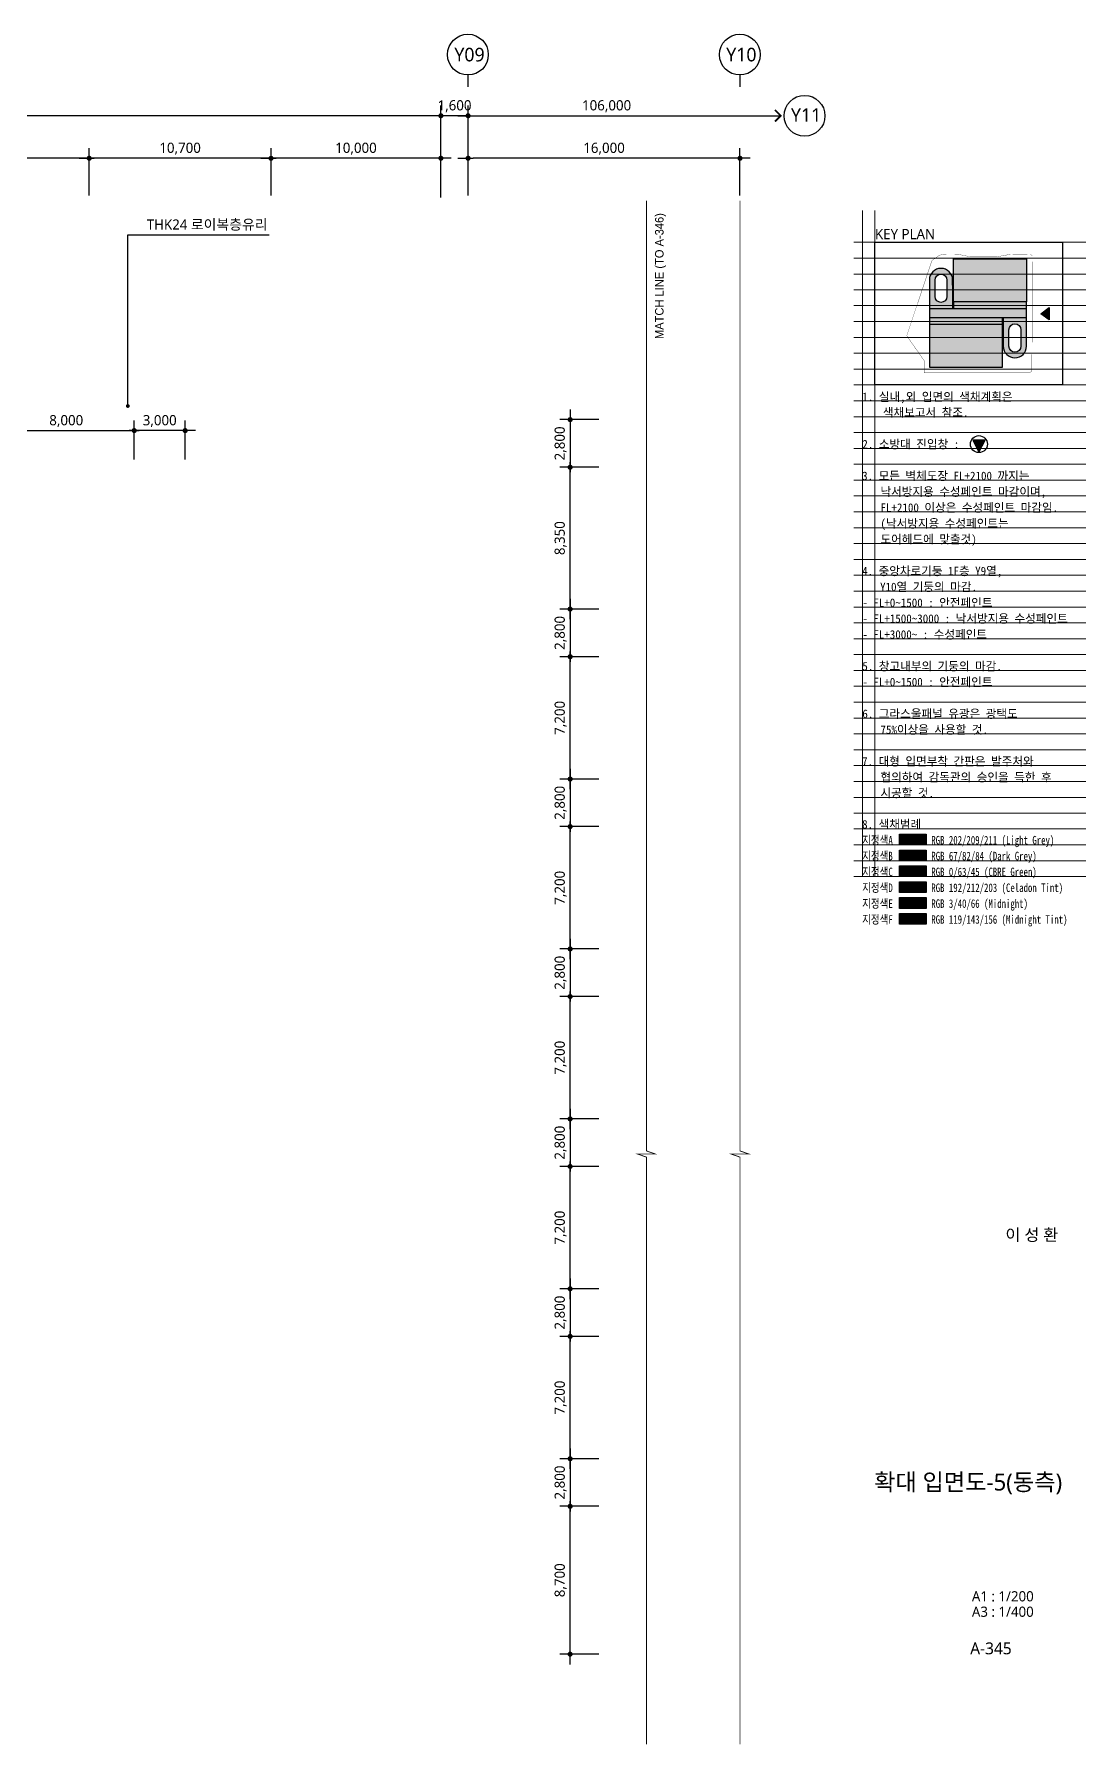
# Model space of a CAD drawing. Header units: millimetres. Extents: x 4937160 to 6265723, y 243853 to 348825.
# Drawn here: x 5699837 to 5761723, y 248160 to 348825 of the extents above; entities that cross this region are included whole.
import ezdxf
from ezdxf.enums import TextEntityAlignment as Align

# ---------------------------------------------------------------- set-up
doc = ezdxf.new("R2010")
doc.units = ezdxf.units.MM
doc.linetypes.add('DASHDOTX2', pattern=[2, 1, -0.5, 0, -0.5])
doc.linetypes.add('PHANTOM', pattern=[63.5, 31.75, -6.35, 6.35, -6.35, 6.35, -6.35])
doc.layers.get('0').update_dxf_attribs({"linetype": 'CONTINUOUS'})
for name, color, linetype in [('8', 8, 'CONTINUOUS'), ('AA-MARK', 1, 'CONTINUOUS'), ('AA-TEX-3', 3, 'CONTINUOUS'), ('DIM', 7, 'CONTINUOUS'), ('색상', 7, 'CONTINUOUS'), ('입면색상', 7, 'CONTINUOUS')]:
    doc.layers.add(name, color=color, linetype=linetype)
for name, color, linetype, lineweight in [('A-AXIS-BUBL', 7, 'CONTINUOUS', 25), ('A-BOND-LIN1', 4, 'DASHDOTX2', 25), ('A-BORD-TEXT', 3, 'CONTINUOUS', 25), ('A-MKXS-TEXT2', 7, 'CONTINUOUS', 25), ('A-XXXX-SYMB', 7, 'CONTINUOUS', 25), ('A-XXXX-TXT1', 3, 'CONTINUOUS', 25), ('A-XXXX-TXT2', 3, 'CONTINUOUS', 25)]:
    doc.layers.add(name, color=color, linetype=linetype, lineweight=lineweight)
doc.layers.add('A-XXXX-NPLT', color=144, linetype='CONTINUOUS', lineweight=15, plot=False)
doc.styles.add('HY울릉도L', font='')
doc.styles.add('돋움', font='')
doc.styles.add('돋움체', font='')
doc.styles.add('맑은고딕', font='malgun.ttf')
doc.styles.get('HY울릉도L').set_extended_font_data('HYwulM')
doc.styles.get('돋움').set_extended_font_data('Dotum')
doc.styles.get('돋움체').set_extended_font_data('DotumChe')
doc.dimstyles.new('CDIM', dxfattribs={"dimtxt": 3, "dimasz": 1.5, "dimexe": 2, "dimexo": 1, "dimgap": 1, "dimtad": 1, "dimdec": 0, "dimrnd": 0.5, "dimzin": 0, "dimdsep": 32, "dimlunit": 6, "dimtxsty": 'HY울릉도L', "dimblk1": '_CIDOT', "dimblk2": '_CIDOT', "dimsah": 1, "dimcen": 5.5, "dimclrd": 2, "dimclre": 2, "dimclrt": 7, "dimadec": 0, "dimazin": 0, "dimtfac": 1, "dimtdec": 0, "dimtix": 1, "dimtmove": 2, "dimatfit": 1, "dimldrblk": '_CIDOT', "dimfxl": 1, "dimtolj": 1, "dimtzin": 0, "dimlwd": -1, "dimarcsym": 0})

# ---------------------------------------------------------------- blocks, each defined once
blk = doc.blocks.new('_CIDOT')
at = {"color": 0, "linetype": 'ByBlock'}
blk.add_line((2, 0), (-1, 0), dxfattribs=at)
at = {"color": 0, "linetype": 'ByBlock', "const_width": 0.5}
blk.add_lwpolyline([(-0.25, 0, 1), (0.25, 0, 1)], format="xyb", close=True, dxfattribs=at)
blk = doc.blocks.new('*D1027')
at = {"layer": 'DIM', "lineweight": -2, "transparency": 16777216}
for p, q in [((5725373, 339325), (5725373, 342125)), ((5741373, 339325), (5741373, 342125))]:
    blk.add_line(p, q, dxfattribs=at)
at = {"layer": 'DIM', "transparency": 16777216}
blk.add_line((5741073, 341525), (5725673, 341525), dxfattribs=at)
at = {"layer": 'DIM', "transparency": 16777216, "xscale": 300, "yscale": 300, "zscale": 300, "rotation": 180}
blk.add_blockref('_CIDOT', (5725373, 341525), dxfattribs=at)
at = {"layer": 'DIM', "transparency": 16777216, "xscale": 300, "yscale": 300, "zscale": 300}
blk.add_blockref('_CIDOT', (5741373, 341525), dxfattribs=at)
at = {"layer": 'DIM', "color": 3, "transparency": 16777216, "insert": (5733373, 342087), "char_height": 600, "attachment_point": 5, "style": '맑은고딕'}
blk.add_mtext('\\A1;16,000', dxfattribs=at)
blk = doc.blocks.new('*D1028')
at = {"layer": 'DIM', "lineweight": -2, "transparency": 16777216}
for p, q in [((5723773, 339325), (5723773, 344625)), ((5725373, 339325), (5725373, 344625))]:
    blk.add_line(p, q, dxfattribs=at)
at = {"layer": 'DIM', "transparency": 16777216}
for p, q in [((5723473, 344025), (5723173, 344025)), ((5725373, 344025), (5723773, 344025)), ((5725673, 344025), (5725973, 344025))]:
    blk.add_line(p, q, dxfattribs=at)
at = {"layer": 'DIM', "transparency": 16777216, "xscale": 300, "yscale": 300, "zscale": 300}
for p, rotation in [((5723773, 344025), 359.9999999991329), ((5725373, 344025), 179.9999999991329)]:
    blk.add_blockref('_CIDOT', p, dxfattribs=dict(at, rotation=rotation))
at = {"layer": 'DIM', "color": 3, "transparency": 16777216, "insert": (5724573, 344587), "char_height": 600, "attachment_point": 5, "style": '맑은고딕'}
blk.add_mtext('\\A1;1,600', dxfattribs=at)
blk = doc.blocks.new('*D1029')
at = {"layer": 'DIM', "lineweight": -2, "transparency": 16777216}
for p, q in [((5713773, 339325), (5713773, 342125)), ((5723773, 339325), (5723773, 342125))]:
    blk.add_line(p, q, dxfattribs=at)
at = {"layer": 'DIM', "transparency": 16777216}
blk.add_line((5723473, 341525), (5714073, 341525), dxfattribs=at)
at = {"layer": 'DIM', "transparency": 16777216, "xscale": 300, "yscale": 300, "zscale": 300}
for p, rotation in [((5713773, 341525), 179.9999999998559), ((5723773, 341525), 359.9999999998559)]:
    blk.add_blockref('_CIDOT', p, dxfattribs=dict(at, rotation=rotation))
at = {"layer": 'DIM', "color": 3, "transparency": 16777216, "insert": (5718773, 342087), "char_height": 600, "attachment_point": 5, "style": '맑은고딕'}
blk.add_mtext('\\A1;10,000', dxfattribs=at)
blk = doc.blocks.new('*D1030')
at = {"layer": 'DIM', "lineweight": -2, "transparency": 16777216}
for p, q in [((5703073, 339325), (5703073, 342125)), ((5713773, 339325), (5713773, 342125))]:
    blk.add_line(p, q, dxfattribs=at)
at = {"layer": 'DIM', "transparency": 16777216}
blk.add_line((5713473, 341525), (5703373, 341525), dxfattribs=at)
at = {"layer": 'DIM', "transparency": 16777216, "xscale": 300, "yscale": 300, "zscale": 300}
for p, rotation in [((5703073, 341525), 179.9999999998703), ((5713773, 341525), 359.9999999998703)]:
    blk.add_blockref('_CIDOT', p, dxfattribs=dict(at, rotation=rotation))
at = {"layer": 'DIM', "color": 3, "transparency": 16777216, "insert": (5708423, 342087), "char_height": 600, "attachment_point": 5, "style": '맑은고딕'}
blk.add_mtext('\\A1;10,700', dxfattribs=at)
blk = doc.blocks.new('*D1031')
at = {"layer": 'DIM', "lineweight": -2, "transparency": 16777216}
for p, q in [((5693073, 339325), (5693073, 342125)), ((5703073, 339325), (5703073, 342125))]:
    blk.add_line(p, q, dxfattribs=at)
at = {"layer": 'DIM', "transparency": 16777216}
blk.add_line((5702773, 341525), (5693373, 341525), dxfattribs=at)
at = {"layer": 'DIM', "transparency": 16777216, "xscale": 300, "yscale": 300, "zscale": 300}
for p, rotation in [((5693073, 341525), 179.9999999998559), ((5703073, 341525), 359.9999999998559)]:
    blk.add_blockref('_CIDOT', p, dxfattribs=dict(at, rotation=rotation))
at = {"layer": 'DIM', "color": 3, "transparency": 16777216, "insert": (5698073, 342087), "char_height": 600, "attachment_point": 5, "style": '맑은고딕'}
blk.add_mtext('\\A1;10,000', dxfattribs=at)
blk = doc.blocks.new('*D1040')
at = {"layer": 'DIM', "lineweight": -2, "transparency": 16777216}
for p, q in [((5651873, 339225), (5651873, 344425)), ((5723773, 339225), (5723773, 344425))]:
    blk.add_line(p, q, dxfattribs=at)
at = {"layer": 'DIM', "transparency": 16777216}
blk.add_line((5723473, 344025), (5652173, 344025), dxfattribs=at)
at = {"layer": 'DIM', "transparency": 16777216, "xscale": 300, "yscale": 300, "zscale": 300}
for p, rotation in [((5651873, 344025), 179.9999999999206), ((5723773, 344025), 359.9999999999206)]:
    blk.add_blockref('_CIDOT', p, dxfattribs=dict(at, rotation=rotation))
at = {"layer": 'DIM', "color": 3, "transparency": 16777216, "insert": (5687823, 344582), "char_height": 600, "attachment_point": 5, "style": '돋움체'}
blk.add_mtext('\\A1;71,900', dxfattribs=at)
blk = doc.blocks.new('*D1045')
at = {"layer": 'DIM', "lineweight": -2, "transparency": 16777216}
blk.add_line((5725373, 339325), (5725373, 344625), dxfattribs=at)
at = {"layer": 'DIM', "transparency": 16777216}
blk.add_line((5725673, 344025), (5741373, 344025), dxfattribs=at)
at = {"layer": 'DIM', "transparency": 16777216, "xscale": 300, "yscale": 300, "zscale": 300, "rotation": 180}
blk.add_blockref('_CIDOT', (5725373, 344025), dxfattribs=at)
at = {"layer": 'DIM', "color": 3, "transparency": 16777216, "insert": (5733523, 344587), "char_height": 600, "attachment_point": 5, "style": '맑은고딕'}
blk.add_mtext('\\A1;106,000', dxfattribs=at)
blk = doc.blocks.new('_None')
blk = doc.blocks.new('*D1496')
at = {"layer": 'DIM', "lineweight": -2, "transparency": 16777216}
for p, q in [((5697723, 323806), (5697723, 326097)), ((5705723, 323806), (5705723, 326097))]:
    blk.add_line(p, q, dxfattribs=at)
at = {"layer": 'DIM', "transparency": 16777216}
blk.add_line((5698023, 325497), (5705423, 325497), dxfattribs=at)
at = {"layer": 'DIM', "transparency": 16777216, "xscale": 300, "yscale": 300, "zscale": 300, "rotation": 180}
blk.add_blockref('_CIDOT', (5697723, 325497), dxfattribs=at)
at = {"layer": 'DIM', "transparency": 16777216, "xscale": 300, "yscale": 300, "zscale": 300}
blk.add_blockref('_CIDOT', (5705723, 325497), dxfattribs=at)
at = {"layer": 'DIM', "color": 3, "transparency": 16777216, "insert": (5701723, 326057), "char_height": 600, "attachment_point": 5, "style": '맑은고딕'}
blk.add_mtext('\\A1;8,000', dxfattribs=at)
blk = doc.blocks.new('*D1498')
at = {"layer": 'DIM', "lineweight": -2, "transparency": 16777216}
for p, q in [((5705723, 323806), (5705723, 326097)), ((5708723, 323806), (5708723, 326097))]:
    blk.add_line(p, q, dxfattribs=at)
at = {"layer": 'DIM', "transparency": 16777216}
blk.add_line((5708423, 325497), (5706023, 325497), dxfattribs=at)
at = {"layer": 'DIM', "transparency": 16777216, "xscale": 300, "yscale": 300, "zscale": 300, "rotation": 180}
blk.add_blockref('_CIDOT', (5705723, 325497), dxfattribs=at)
at = {"layer": 'DIM', "transparency": 16777216, "xscale": 300, "yscale": 300, "zscale": 300}
blk.add_blockref('_CIDOT', (5708723, 325497), dxfattribs=at)
at = {"layer": 'DIM', "color": 3, "transparency": 16777216, "insert": (5707223, 326057), "char_height": 600, "attachment_point": 5, "style": '맑은고딕'}
blk.add_mtext('\\A1;3,000', dxfattribs=at)
blk = doc.blocks.new('NOTE')
at = {"layer": 'A-XXXX-NPLT'}
for p, q in [((1010660, 179733), (1010660, 175813)), ((1010734, 175813), (1010734, 179733)), ((1010610, 179546), (1011975, 179546)), ((1010610, 179453), (1011975, 179453)), ((1010610, 179359), (1011975, 179359)), ((1010610, 179266), (1011975, 179266)), ((1010610, 179173), (1011975, 179173)), ((1010610, 179079), (1011975, 179079)), ((1010610, 178986), (1011975, 178986)), ((1010610, 178893), (1011975, 178893)), ((1010610, 178799), (1011975, 178799)), ((1010610, 178706), (1011975, 178706)), ((1010610, 178613), (1011975, 178613)), ((1010610, 178519), (1011975, 178519)), ((1010610, 178426), (1011975, 178426)), ((1010610, 178333), (1011975, 178333)), ((1010610, 178239), (1011975, 178239)), ((1010610, 178146), (1011975, 178146)), ((1010610, 178053), (1011975, 178053)), ((1010610, 177959), (1011975, 177959)), ((1010610, 177866), (1011975, 177866)), ((1010610, 177773), (1011975, 177773)), ((1010610, 177679), (1011975, 177679)), ((1010610, 177586), (1011975, 177586)), ((1010610, 177493), (1011975, 177493)), ((1010610, 177399), (1011975, 177399)), ((1010610, 177306), (1011975, 177306)), ((1010610, 177213), (1011975, 177213)), ((1010610, 177119), (1011975, 177119)), ((1010610, 177026), (1011975, 177026)), ((1010610, 176933), (1011975, 176933)), ((1010610, 176839), (1011975, 176839)), ((1010610, 176746), (1011975, 176746)), ((1010610, 176653), (1011975, 176653)), ((1010610, 176559), (1011975, 176559)), ((1010610, 176466), (1011975, 176466)), ((1010610, 176373), (1011975, 176373)), ((1010610, 176279), (1011975, 176279)), ((1010610, 176186), (1011975, 176186)), ((1010610, 176093), (1011975, 176093)), ((1010610, 175999), (1011975, 175999)), ((1010610, 175906), (1011975, 175906)), ((1010610, 175813), (1011975, 175813))]:
    blk.add_line(p, q, dxfattribs=at)
blk = doc.blocks.new('입면확대 범례')
at = {"layer": '8'}
blk.add_hatch(color=1, dxfattribs=at).paths.add_polyline_path([(7721, 25690), (7001, 25690), (7361, 24970)])
at = {"layer": '입면색상', "true_color": 0xcad1d3}
h = blk.add_hatch(dxfattribs=at)
h.set_pattern_fill('벽돌단면', color=254, scale=10.5)
h.set_pattern_definition([(45, (259.359, -94867.733), (-7.4246212, 7.4246212), [])])
h.paths.add_polyline_path([(2687, 2497), (4262, 2497), (4262, 1867), (2687, 1867)])
at = {"layer": '입면색상', "true_color": 0x435254}
h = blk.add_hatch(dxfattribs=at)
h.set_pattern_fill('벽돌단면', color=251, scale=15)
h.set_pattern_definition([(45, (259.359, -95801.067), (-7.4246212, 7.4246212), [])])
h.paths.add_polyline_path([(2687, 1563), (4262, 1563), (4262, 933), (2687, 933)])
at = {"layer": '입면색상', "true_color": 0x003f2d}
h = blk.add_hatch(dxfattribs=at)
h.set_pattern_fill('벽돌단면', color=118, scale=15)
h.set_pattern_definition([(45, (259.359, -96734.4), (-7.4246212, 7.4246212), [])])
h.paths.add_polyline_path([(2687, 630), (4262, 630), (4262, 0), (2687, 0)])
at = {"layer": '입면색상', "true_color": 0xc0d4cb}
h = blk.add_hatch(dxfattribs=at)
h.set_pattern_fill('벽돌단면', color=9, scale=15)
h.set_pattern_definition([(45, (259.359, -97667.733), (-7.4246212, 7.4246212), [])])
h.paths.add_polyline_path([(2687, -303), (4262, -303), (4262, -933), (2687, -933)])
at = {"layer": '입면색상', "true_color": 0x032842}
h = blk.add_hatch(dxfattribs=at)
h.set_pattern_fill('벽돌단면', color=158, scale=15)
h.set_pattern_definition([(45, (259.359, -98601.067), (-7.4246212, 7.4246212), [])])
h.paths.add_polyline_path([(2687, -1237), (4262, -1237), (4262, -1867), (2687, -1867)])
at = {"layer": '입면색상', "true_color": 0x778f9c}
h = blk.add_hatch(dxfattribs=at)
h.set_pattern_fill('벽돌단면', color=252, scale=15)
h.set_pattern_definition([(45, (259.359, -99534.4), (-7.4246212, 7.4246212), [])])
h.paths.add_polyline_path([(2687, -2170), (4262, -2170), (4262, -2800), (2687, -2800)])
at = {"layer": '8', "color": 1}
blk.add_lwpolyline([(7721, 25690), (7001, 25690), (7361, 24970)], close=True, dxfattribs=at)
blk.add_circle((7361, 25450), 500, dxfattribs=at)
at = {"layer": 'DIM'}
for points in [[(2687, 2497), (4262, 2497), (4262, 1867), (2687, 1867)], [(2687, 1563), (4262, 1563), (4262, 933), (2687, 933)], [(2687, 630), (4262, 630), (4262, 0), (2687, 0)], [(2687, -303), (4262, -303), (4262, -933), (2687, -933)], [(2687, -1237), (4262, -1237), (4262, -1867), (2687, -1867)], [(2687, -2170), (4262, -2170), (4262, -2800), (2687, -2800)]]:
    blk.add_lwpolyline(points, close=True, dxfattribs=at)
at = {"layer": '입면색상'}
for points in [[(2687, 2497), (4262, 2497), (4262, 1867), (2687, 1867)], [(2687, 1563), (4262, 1563), (4262, 933), (2687, 933)], [(2687, 630), (4262, 630), (4262, 0), (2687, 0)], [(2687, -303), (4262, -303), (4262, -933), (2687, -933)], [(2687, -1237), (4262, -1237), (4262, -1867), (2687, -1867)], [(2687, -2170), (4262, -2170), (4262, -2800), (2687, -2800)]]:
    blk.add_lwpolyline(points, close=True, dxfattribs=at)
at = {"layer": 'A-XXXX-TXT1', "xscale": 10, "yscale": 10, "zscale": 10}
blk.add_blockref('NOTE', (-10106098, -1758127), dxfattribs=at)
at = {"layer": 'A-XXXX-TXT2', "style": '돋움체'}
for s, p in [('1. 실내,외 입면의 색채계획은', (500, 28236)), ('색채보고서 참조.', (1710, 27317)), ('2. 소방대 진입창 : ', (500, 25450)), ('3. 모든 벽체도장 FL+2100 까지는 ', (487, 23583)), (' 낙서방지용 수성페인트 마감이며,', (1243, 22650)), (' FL+2100 이상은 수성페인트 마감임.', (1243, 21717)), (' 도어헤드에 맞출것)', (1243, 19850)), (' (낙서방지용 수성페인트는 ', (1243, 20783)), ('4. 중앙차로기둥 1F층 Y9열,', (487, 17983)), ('Y10열 기둥의 마감.', (1543, 17050)), ('- FL+0~1500 : 안전페인트', (500, 16117)), ('- FL+1500~3000 : 낙서방지용 수성페인트', (500, 15183)), ('- FL+3000~ : 수성페인트', (500, 14250)), ('5. 창고내부의 기둥의 마감.', (500, 12383)), ('- FL+0~1500 : 안전페인트', (500, 11450)), ('6. 그라스울패널 유광은 광택도', (500, 9583)), (' 75%%%이상을 사용할 것.', (1243, 8650)), ('7. 대형 입면부착 간판은 발주처와 ', (487, 6783)), (' 협의하여 감독관의 승인을 득한 후', (1243, 5850)), (' 시공할 것.', (1243, 4917)), ('8. 색채범례', (487, 3079))]:
    blk.add_text(s, height=500, dxfattribs=at).set_placement(p, align=Align.MIDDLE_LEFT)
at = {"layer": 'A-XXXX-TXT2', "style": '돋움체', "width": 0.8}
for s, p in [('지정색A', (487, 2146)), ('RGB 202/209/211 (Light Grey)', (4559, 2146)), ('지정색B', (487, 1213)), ('RGB 67/82/84 (Dark Grey)', (4559, 1213)), ('지정색C', (487, 279)), ('RGB 0/63/45 (CBRE Green)', (4559, 279)), ('지정색D', (487, -654)), ('RGB 192/212/203 (Celadon Tint)', (4559, -654)), ('지정색E', (487, -1587)), ('RGB 3/40/66 (Midnight)', (4559, -1587)), ('지정색F', (487, -2521)), ('RGB 119/143/156 (Midnight Tint)', (4559, -2521))]:
    blk.add_text(s, height=500, dxfattribs=at).set_placement(p, align=Align.MIDDLE_LEFT)
blk = doc.blocks.new('*D1512')
at = {"layer": 'DIM', "lineweight": -2, "transparency": 16777216}
for p, q in [((5733067, 304993), (5730777, 304993)), ((5733067, 302193), (5730777, 302193))]:
    blk.add_line(p, q, dxfattribs=at)
at = {"layer": 'DIM', "transparency": 16777216}
blk.add_line((5731377, 304693), (5731377, 302493), dxfattribs=at)
at = {"layer": 'DIM', "transparency": 16777216, "xscale": 300, "yscale": 300, "zscale": 300}
for p, rotation in [((5731377, 304993), 90), ((5731377, 302193), 270)]:
    blk.add_blockref('_CIDOT', p, dxfattribs=dict(at, rotation=rotation))
at = {"layer": 'DIM', "color": 3, "transparency": 16777216, "insert": (5730816, 303593), "char_height": 600, "attachment_point": 5, "rotation": 90, "style": '맑은고딕'}
blk.add_mtext('\\A1;2,800', dxfattribs=at)
blk = doc.blocks.new('*D1513')
at = {"layer": 'DIM', "lineweight": -2, "transparency": 16777216}
for p, q in [((5733067, 312193), (5730777, 312193)), ((5733067, 304993), (5730777, 304993))]:
    blk.add_line(p, q, dxfattribs=at)
at = {"layer": 'DIM', "transparency": 16777216}
blk.add_line((5731377, 305293), (5731377, 311893), dxfattribs=at)
at = {"layer": 'DIM', "transparency": 16777216, "xscale": 300, "yscale": 300, "zscale": 300}
for p, rotation in [((5731377, 312193), 90), ((5731377, 304993), 270)]:
    blk.add_blockref('_CIDOT', p, dxfattribs=dict(at, rotation=rotation))
at = {"layer": 'DIM', "color": 3, "transparency": 16777216, "insert": (5730816, 308593), "char_height": 600, "attachment_point": 5, "rotation": 90, "style": '맑은고딕'}
blk.add_mtext('\\A1;7,200', dxfattribs=at)
blk = doc.blocks.new('*D1514')
at = {"layer": 'DIM', "lineweight": -2, "transparency": 16777216}
for p, q in [((5733067, 314993), (5730777, 314993)), ((5733067, 312193), (5730777, 312193))]:
    blk.add_line(p, q, dxfattribs=at)
at = {"layer": 'DIM', "transparency": 16777216}
blk.add_line((5731377, 314693), (5731377, 312493), dxfattribs=at)
at = {"layer": 'DIM', "transparency": 16777216, "xscale": 300, "yscale": 300, "zscale": 300}
for p, rotation in [((5731377, 314993), 90), ((5731377, 312193), 270)]:
    blk.add_blockref('_CIDOT', p, dxfattribs=dict(at, rotation=rotation))
at = {"layer": 'DIM', "color": 3, "transparency": 16777216, "insert": (5730816, 313593), "char_height": 600, "attachment_point": 5, "rotation": 90, "style": '맑은고딕'}
blk.add_mtext('\\A1;2,800', dxfattribs=at)
blk = doc.blocks.new('*D1515')
at = {"layer": 'DIM', "lineweight": -2, "transparency": 16777216}
for p, q in [((5733067, 323343), (5730777, 323343)), ((5733067, 314993), (5730777, 314993))]:
    blk.add_line(p, q, dxfattribs=at)
at = {"layer": 'DIM', "transparency": 16777216}
blk.add_line((5731377, 315293), (5731377, 323043), dxfattribs=at)
at = {"layer": 'DIM', "transparency": 16777216, "xscale": 300, "yscale": 300, "zscale": 300}
for p, rotation in [((5731377, 323343), 90), ((5731377, 314993), 270)]:
    blk.add_blockref('_CIDOT', p, dxfattribs=dict(at, rotation=rotation))
at = {"layer": 'DIM', "color": 3, "transparency": 16777216, "insert": (5730816, 319168), "char_height": 600, "attachment_point": 5, "rotation": 90, "style": '맑은고딕'}
blk.add_mtext('\\A1;8,350', dxfattribs=at)
blk = doc.blocks.new('*D1516')
at = {"layer": 'DIM', "lineweight": -2, "transparency": 16777216}
for p, q in [((5733067, 326143), (5730777, 326143)), ((5733067, 323343), (5730777, 323343))]:
    blk.add_line(p, q, dxfattribs=at)
at = {"layer": 'DIM', "transparency": 16777216}
blk.add_line((5731377, 325843), (5731377, 323643), dxfattribs=at)
at = {"layer": 'DIM', "transparency": 16777216, "xscale": 300, "yscale": 300, "zscale": 300}
for p, rotation in [((5731377, 326143), 90), ((5731377, 323343), 270)]:
    blk.add_blockref('_CIDOT', p, dxfattribs=dict(at, rotation=rotation))
at = {"layer": 'DIM', "color": 3, "transparency": 16777216, "insert": (5730816, 324743), "char_height": 600, "attachment_point": 5, "rotation": 90, "style": '맑은고딕'}
blk.add_mtext('\\A1;2,800', dxfattribs=at)
blk = doc.blocks.new('*D1517')
at = {"layer": 'DIM', "lineweight": -2, "transparency": 16777216}
for p, q in [((5733067, 294993), (5730777, 294993)), ((5733067, 292193), (5730777, 292193))]:
    blk.add_line(p, q, dxfattribs=at)
at = {"layer": 'DIM', "transparency": 16777216}
blk.add_line((5731377, 294693), (5731377, 292493), dxfattribs=at)
at = {"layer": 'DIM', "transparency": 16777216, "xscale": 300, "yscale": 300, "zscale": 300}
for p, rotation in [((5731377, 294993), 90), ((5731377, 292193), 270)]:
    blk.add_blockref('_CIDOT', p, dxfattribs=dict(at, rotation=rotation))
at = {"layer": 'DIM', "color": 3, "transparency": 16777216, "insert": (5730816, 293593), "char_height": 600, "attachment_point": 5, "rotation": 90, "style": '맑은고딕'}
blk.add_mtext('\\A1;2,800', dxfattribs=at)
blk = doc.blocks.new('*D1518')
at = {"layer": 'DIM', "lineweight": -2, "transparency": 16777216}
for p, q in [((5733067, 302193), (5730777, 302193)), ((5733067, 294993), (5730777, 294993))]:
    blk.add_line(p, q, dxfattribs=at)
at = {"layer": 'DIM', "transparency": 16777216}
blk.add_line((5731377, 295293), (5731377, 301893), dxfattribs=at)
at = {"layer": 'DIM', "transparency": 16777216, "xscale": 300, "yscale": 300, "zscale": 300}
for p, rotation in [((5731377, 302193), 90), ((5731377, 294993), 270)]:
    blk.add_blockref('_CIDOT', p, dxfattribs=dict(at, rotation=rotation))
at = {"layer": 'DIM', "color": 3, "transparency": 16777216, "insert": (5730816, 298593), "char_height": 600, "attachment_point": 5, "rotation": 90, "style": '맑은고딕'}
blk.add_mtext('\\A1;7,200', dxfattribs=at)
blk = doc.blocks.new('*D1519')
at = {"layer": 'DIM', "lineweight": -2, "transparency": 16777216}
for p, q in [((5733067, 284993), (5730777, 284993)), ((5733067, 282193), (5730777, 282193))]:
    blk.add_line(p, q, dxfattribs=at)
at = {"layer": 'DIM', "transparency": 16777216}
blk.add_line((5731377, 284693), (5731377, 282493), dxfattribs=at)
at = {"layer": 'DIM', "transparency": 16777216, "xscale": 300, "yscale": 300, "zscale": 300}
for p, rotation in [((5731377, 284993), 90), ((5731377, 282193), 270)]:
    blk.add_blockref('_CIDOT', p, dxfattribs=dict(at, rotation=rotation))
at = {"layer": 'DIM', "color": 3, "transparency": 16777216, "insert": (5730816, 283593), "char_height": 600, "attachment_point": 5, "rotation": 90, "style": '맑은고딕'}
blk.add_mtext('\\A1;2,800', dxfattribs=at)
blk = doc.blocks.new('*D1520')
at = {"layer": 'DIM', "lineweight": -2, "transparency": 16777216}
for p, q in [((5733067, 292193), (5730777, 292193)), ((5733067, 284993), (5730777, 284993))]:
    blk.add_line(p, q, dxfattribs=at)
at = {"layer": 'DIM', "transparency": 16777216}
blk.add_line((5731377, 285293), (5731377, 291893), dxfattribs=at)
at = {"layer": 'DIM', "transparency": 16777216, "xscale": 300, "yscale": 300, "zscale": 300}
for p, rotation in [((5731377, 292193), 90), ((5731377, 284993), 270)]:
    blk.add_blockref('_CIDOT', p, dxfattribs=dict(at, rotation=rotation))
at = {"layer": 'DIM', "color": 3, "transparency": 16777216, "insert": (5730816, 288593), "char_height": 600, "attachment_point": 5, "rotation": 90, "style": '맑은고딕'}
blk.add_mtext('\\A1;7,200', dxfattribs=at)
blk = doc.blocks.new('*D1521')
at = {"layer": 'DIM', "lineweight": -2, "transparency": 16777216}
for p, q in [((5733067, 274993), (5730777, 274993)), ((5733067, 272193), (5730777, 272193))]:
    blk.add_line(p, q, dxfattribs=at)
at = {"layer": 'DIM', "transparency": 16777216}
blk.add_line((5731377, 274693), (5731377, 272493), dxfattribs=at)
at = {"layer": 'DIM', "transparency": 16777216, "xscale": 300, "yscale": 300, "zscale": 300}
for p, rotation in [((5731377, 274993), 90), ((5731377, 272193), 270)]:
    blk.add_blockref('_CIDOT', p, dxfattribs=dict(at, rotation=rotation))
at = {"layer": 'DIM', "color": 3, "transparency": 16777216, "insert": (5730816, 273593), "char_height": 600, "attachment_point": 5, "rotation": 90, "style": '맑은고딕'}
blk.add_mtext('\\A1;2,800', dxfattribs=at)
blk = doc.blocks.new('*D1522')
at = {"layer": 'DIM', "lineweight": -2, "transparency": 16777216}
for p, q in [((5733067, 282193), (5730777, 282193)), ((5733067, 274993), (5730777, 274993))]:
    blk.add_line(p, q, dxfattribs=at)
at = {"layer": 'DIM', "transparency": 16777216}
blk.add_line((5731377, 275293), (5731377, 281893), dxfattribs=at)
at = {"layer": 'DIM', "transparency": 16777216, "xscale": 300, "yscale": 300, "zscale": 300}
for p, rotation in [((5731377, 282193), 90), ((5731377, 274993), 270)]:
    blk.add_blockref('_CIDOT', p, dxfattribs=dict(at, rotation=rotation))
at = {"layer": 'DIM', "color": 3, "transparency": 16777216, "insert": (5730816, 278593), "char_height": 600, "attachment_point": 5, "rotation": 90, "style": '맑은고딕'}
blk.add_mtext('\\A1;7,200', dxfattribs=at)
blk = doc.blocks.new('*D1523')
at = {"layer": 'DIM', "lineweight": -2, "transparency": 16777216}
for p, q in [((5733067, 264993), (5730777, 264993)), ((5733067, 262193), (5730777, 262193))]:
    blk.add_line(p, q, dxfattribs=at)
at = {"layer": 'DIM', "transparency": 16777216}
blk.add_line((5731377, 264693), (5731377, 262493), dxfattribs=at)
at = {"layer": 'DIM', "transparency": 16777216, "xscale": 300, "yscale": 300, "zscale": 300}
for p, rotation in [((5731377, 264993), 90), ((5731377, 262193), 270)]:
    blk.add_blockref('_CIDOT', p, dxfattribs=dict(at, rotation=rotation))
at = {"layer": 'DIM', "color": 3, "transparency": 16777216, "insert": (5730816, 263593), "char_height": 600, "attachment_point": 5, "rotation": 90, "style": '맑은고딕'}
blk.add_mtext('\\A1;2,800', dxfattribs=at)
blk = doc.blocks.new('*D1524')
at = {"layer": 'DIM', "lineweight": -2, "transparency": 16777216}
for p, q in [((5733067, 272193), (5730777, 272193)), ((5733067, 264993), (5730777, 264993))]:
    blk.add_line(p, q, dxfattribs=at)
at = {"layer": 'DIM', "transparency": 16777216}
blk.add_line((5731377, 265293), (5731377, 271893), dxfattribs=at)
at = {"layer": 'DIM', "transparency": 16777216, "xscale": 300, "yscale": 300, "zscale": 300}
for p, rotation in [((5731377, 272193), 90), ((5731377, 264993), 270)]:
    blk.add_blockref('_CIDOT', p, dxfattribs=dict(at, rotation=rotation))
at = {"layer": 'DIM', "color": 3, "transparency": 16777216, "insert": (5730816, 268593), "char_height": 600, "attachment_point": 5, "rotation": 90, "style": '맑은고딕'}
blk.add_mtext('\\A1;7,200', dxfattribs=at)
blk = doc.blocks.new('*D1525')
at = {"layer": 'DIM', "lineweight": -2, "transparency": 16777216}
for p, q in [((5733067, 262193), (5730777, 262193)), ((5733067, 253493), (5730777, 253493))]:
    blk.add_line(p, q, dxfattribs=at)
at = {"layer": 'DIM', "transparency": 16777216}
blk.add_line((5731377, 253793), (5731377, 261893), dxfattribs=at)
at = {"layer": 'DIM', "transparency": 16777216, "xscale": 300, "yscale": 300, "zscale": 300}
for p, rotation in [((5731377, 262193), 90), ((5731377, 253493), 270)]:
    blk.add_blockref('_CIDOT', p, dxfattribs=dict(at, rotation=rotation))
at = {"layer": 'DIM', "color": 3, "transparency": 16777216, "insert": (5730816, 257843), "char_height": 600, "attachment_point": 5, "rotation": 90, "style": '맑은고딕'}
blk.add_mtext('\\A1;8,700', dxfattribs=at)

msp = doc.modelspace()

# ---------------------------------------------------------------- hatches: boundary and pattern name
h = msp.add_hatch(color=253)
h.dxf.hatch_style = 1
h.paths.add_polyline_path([(5758237.8, 335598.2), (5753935.6, 335598.2), (5753935.6, 333073.5), (5758237.8, 333073.5)])
h.paths.add_polyline_path([(5756818.8, 331748.4), (5752516.6, 331748.4), (5752516.6, 329224), (5756818.8, 329224)])
h = msp.add_hatch(color=251)
h.dxf.hatch_style = 1
h.paths.add_polyline_path([(5759563.4, 332734.3), (5759563.4, 332014.3), (5759083.4, 332374.3)])
at = {"layer": '색상'}
h = msp.add_hatch(color=254, dxfattribs=at)
h.dxf.hatch_style = 1
h.paths.add_polyline_path([(5753887.1, 334360.1, 0.41421356), (5753201.9, 335045.4, 0.41421356), (5752516.6, 334360.1), (5752516.6, 334053.1), (5752516.6, 332685.8), (5753887.1, 332685.8)])
h.paths.add_polyline_path([(5753201.9, 333041.3, -0.41421356), (5752852.8, 333390.4), (5752852.8, 333697.5), (5752852.8, 334020.7), (5752852.8, 334360.1, -0.41421356), (5753201.9, 334709.2, -0.41421356), (5753551, 334360.1), (5753551, 334053.1), (5753551, 333729.8), (5753551, 333390.4, -0.41421356)], flags=16)
h.paths.add_polyline_path([(5758237.8, 333073.5), (5753935.6, 333073.5), (5753935.6, 332685.8), (5758237.8, 332685.8)])
h.paths.add_polyline_path([(5758237.8, 332685.8), (5752516.6, 332685.8), (5752516.6, 332136.3), (5758237.8, 332136.3)])
h.paths.add_polyline_path([(5756818.8, 332136.3), (5752516.6, 332136.3), (5752516.6, 331748.4), (5756818.8, 331748.4)])
h.paths.add_polyline_path([(5758237.8, 332136.3), (5756867.3, 332136.3), (5756867.3, 331124.6), (5756867.3, 330461.9, 0.41421356), (5757552.6, 329776.7, 0.41421356), (5758237.8, 330461.9), (5758237.8, 330801.3), (5758237.8, 331124.6)])
h.paths.add_polyline_path([(5757901.7, 331431.6), (5757901.7, 331124.6), (5757901.7, 330801.3), (5757901.7, 330461.9, -0.41421356), (5757552.6, 330112.9, -0.41421356), (5757203.5, 330461.9), (5757203.5, 330769), (5757203.5, 331092.3), (5757203.5, 331431.6, -0.41421356), (5757552.6, 331780.7, -0.41421356)], flags=16)

# ---------------------------------------------------------------- linework, layer by layer
for p, q in [((5752516.6, 334360.1), (5752516.6, 334053.1)), ((5753887.1, 334360.1), (5753887.1, 332685.8)), ((5753887.1, 334053.1), (5753887.1, 334360.1)), ((5752516.6, 334053.1), (5752516.6, 331748.4)), ((5752516.6, 332685.8), (5758237.8, 332685.8)), ((5753935.6, 333073.5), (5753935.6, 332685.8)), ((5758237.8, 331124.6), (5758237.8, 333073.5)), ((5758237.8, 332136.3), (5752516.6, 332136.3)), ((5756818.8, 331748.4), (5756818.8, 332136.3)), ((5756867.3, 332136.3), (5756867.3, 331124.6)), ((5756867.3, 331124.6), (5756867.3, 330461.9)), ((5758237.8, 330801.3), (5758237.8, 331124.6)), ((5758237.8, 330461.9), (5758237.8, 330801.3))]:
    msp.add_line(p, q)
at = {"const_width": 100}
msp.add_lwpolyline([(5743428.6, 344366.5), (5743770.1, 344024.9), (5743428.6, 343683.4)], dxfattribs=at)
for points in [[(5753935.6, 335598.2), (5758237.8, 335598.2), (5758237.8, 333073.5), (5753935.6, 333073.5)], [(5759563.4, 332734.3), (5759563.4, 332014.3), (5759083.4, 332374.3)], [(5752516.6, 329224), (5756818.8, 329224), (5756818.8, 331748.4), (5752516.6, 331748.4)]]:
    msp.add_lwpolyline(points, close=True)
for points in [[(5753551, 334360.1), (5753551, 334053.1), (5753551, 333729.8), (5753551, 333390.4, -0.41421356), (5753201.9, 333041.3, -0.41421356), (5752852.8, 333390.4), (5752852.8, 333697.5), (5752852.8, 334020.7), (5752852.8, 334360.1, -0.41421356), (5753201.9, 334709.2, -0.41421356), (5753551, 334360.1)], [(5757901.7, 331431.6), (5757901.7, 331124.6), (5757901.7, 330801.3), (5757901.7, 330461.9, -0.41421356), (5757552.6, 330112.9, -0.41421356), (5757203.5, 330461.9), (5757203.5, 330769), (5757203.5, 331092.3), (5757203.5, 331431.6, -0.41421356), (5757552.6, 331780.7, -0.41421356), (5757901.7, 331431.6)]]:
    msp.add_lwpolyline(points, format="xyb", close=True)
for centre, start, end in [((5753201.9, 334360.1), 90, 180), ((5753201.9, 334360.1), 0, 90), ((5757552.6, 330461.9), 180, 270), ((5757552.6, 330461.9), 270, 0)]:
    msp.add_arc(centre, 685.3, start, end)
at = {"layer": 'A-AXIS-BUBL', "ltscale": 0.2}
for p, q in [((5725373.5, 345724.9), (5725373.5, 346425)), ((5741373.5, 345724.9), (5741373.5, 346425))]:
    msp.add_line(p, q, dxfattribs=at)
for centre in [(5725361.7, 347624.9), (5741361.7, 347624.9)]:
    msp.add_circle(centre, 1200, dxfattribs=at)
at = {"layer": 'A-BOND-LIN1', "color": 1, "linetype": 'PHANTOM', "ltscale": 50, "const_width": 16.2}
msp.add_lwpolyline([(5751849, 333047.2), (5752667.6, 335501.5), (5753113.6, 335822.1), (5753331.5, 335854.6), (5753717.9, 335851.7), (5754029.7, 335853.3), (5754301.8, 335853.4), (5754751.5, 335762.3), (5754931.3, 335725.9), (5756445.8, 335723.2), (5756688.4, 335764.9), (5757023.7, 335823.7), (5757277.3, 335870.3), (5758460.9, 335892.2), (5758577.3, 335774.9), (5758577, 335741.8), (5758576.8, 335697.6), (5758576.1, 335578.5), (5758570.9, 333045.6), (5758551.5, 329010.2), (5758436, 328896.7), (5752219.2, 328896.7), (5752214.3, 329613.3), (5751188.2, 331075), (5751610.2, 332339.1), (5751788.3, 332872.6), (5751846.7, 333047.2)], close=True, dxfattribs=at)
at = {"layer": 'A-MKXS-TEXT2'}
for p, q in [((5705345.5, 326944.2), (5705345.5, 337024.9)), ((5705345.5, 337024.9), (5713666.5, 337024.9))]:
    msp.add_line(p, q, dxfattribs=at)
at = {"layer": 'A-MKXS-TEXT2', "const_width": 112.5}
msp.add_lwpolyline([(5705345.5, 326887.9, 1), (5705345.5, 327000.4, 1)], format="xyb", close=True, dxfattribs=at)
at = {"layer": 'A-XXXX-SYMB'}
msp.add_circle((5745173.5, 344024.9), 1200, dxfattribs=at)
at = {"layer": 'AA-MARK', "const_width": 50}
for points in [[(5735874.1, 248184.9), (5735874.1, 282742.4), (5735352.3, 282924.9), (5736394.6, 282924.9), (5735873.5, 283107.5), (5735873.5, 339024.9)], [(5741374.1, 248184.9), (5741374.1, 282742.4), (5740852.3, 282924.9), (5741894.6, 282924.9), (5741373.5, 283107.5), (5741373.5, 339024.9)]]:
    msp.add_lwpolyline(points, dxfattribs=at)
at = {"layer": 'DIM'}
msp.add_line((5741373.5, 344024.9), (5743770.1, 344024.9), dxfattribs=at)
msp.add_lwpolyline([(5749316.5, 336583.3), (5760350.8, 336583.3), (5760350.8, 328183.3), (5749316.5, 328183.3)], close=True, dxfattribs=at)

# ---------------------------------------------------------------- block references
msp.add_blockref('입면확대 범례', (5748073.5, 299249.9))

# ---------------------------------------------------------------- texts
at = {"ltscale": 100, "style": '맑은고딕'}
msp.add_text('KEY PLAN', height=600, dxfattribs=at).set_placement((5749316.5, 336583.3), align=Align.BOTTOM_LEFT)
at = {"layer": 'A-BORD-TEXT', "style": '맑은고딕'}
for s, height, p in [('이 성 환', 700, (5760100.6, 277819.2)), ('A1 : 1/200', 600, (5758661.1, 256598.7)), ('A3 : 1/400', 600, (5758661.1, 255691.7)), ('A-345', 700, (5757362.3, 253484.5))]:
    msp.add_text(s, height=height, dxfattribs=at).set_placement(p, align=Align.RIGHT)
msp.add_text('확대 입면도-5(동측)', height=1000, dxfattribs=at).set_placement((5754798.5, 263624.5), align=Align.MIDDLE_CENTER)
at = {"layer": 'A-MKXS-TEXT2', "style": '맑은고딕'}
msp.add_text('THK24 로이복층유리', height=600, dxfattribs=at).set_placement((5713572.7, 337624.9), align=Align.MIDDLE_RIGHT)
at = {"layer": 'A-XXXX-TXT1', "style": '맑은고딕'}
msp.add_text('Y11', height=800, dxfattribs=at).set_placement((5745264, 344069.1), align=Align.MIDDLE)
at = {"layer": 'A-XXXX-TXT2', "ltscale": 0.2, "style": '맑은고딕'}
for s, p in [('Y09', (5725453.7, 347624.9)), ('Y10', (5741453.7, 347624.9))]:
    msp.add_text(s, height=800, dxfattribs=at).set_placement(p, align=Align.MIDDLE_CENTER)
at = {"layer": 'AA-TEX-3', "style": '돋움'}
msp.add_text('MATCH LINE (TO A-346)', height=500, rotation=90, dxfattribs=at).set_placement((5736874.7, 334592.1), align=Align.CENTER)

# ---------------------------------------------------------------- dimensions: what is measured, and where the dimension line sits
at = {"layer": 'DIM'}
for p1, p2, distance, override, picture, middle in [((5723773.5, 339024.9), (5651873.5, 339024.9), -5000, {"dimscale": 200, "dimtxsty": '돋움체', "dimclrd": 256, "dimclre": 256, "dimclrt": 3}, '*D1040', (5687823.5, 344582.1)), ((5725373.5, 339024.9), (5723773.5, 339024.9), -5000, {"dimscale": 200, "dimexe": 3, "dimexo": 1.5, "dimtxsty": '맑은고딕', "dimclrd": 256, "dimclre": 256, "dimclrt": 3}, '*D1028', (5724573.5, 344586.9)), ((5703073.5, 339024.9), (5693073.5, 339024.9), -2500, {"dimscale": 200, "dimexe": 3, "dimexo": 1.5, "dimtxsty": '맑은고딕', "dimclrd": 256, "dimclre": 256, "dimclrt": 3}, '*D1031', (5698073.5, 342086.9)), ((5713773.5, 339024.9), (5703073.5, 339024.9), -2500, {"dimscale": 200, "dimexe": 3, "dimexo": 1.5, "dimtxsty": '맑은고딕', "dimclrd": 256, "dimclre": 256, "dimclrt": 3}, '*D1030', (5708423.5, 342086.9)), ((5723773.5, 339024.9), (5713773.5, 339024.9), -2500, {"dimscale": 200, "dimexe": 3, "dimexo": 1.5, "dimtxsty": '맑은고딕', "dimclrd": 256, "dimclre": 256, "dimclrt": 3}, '*D1029', (5718773.5, 342086.9)), ((5741373.5, 339024.9), (5725373.5, 339024.9), -2500, {"dimscale": 200, "dimexe": 3, "dimexo": 1.5, "dimtxsty": '맑은고딕', "dimclrd": 256, "dimclre": 256, "dimclrt": 3}, '*D1027', (5733373.5, 342086.9))]:
    dim = msp.add_aligned_dim(p1=p1, p2=p2, distance=distance, dimstyle='CDIM', override=override, dxfattribs=at)
    dim.commit()
    dim.dimension.update_dxf_attribs({"geometry": picture, "text_midpoint": middle})
dim = msp.add_aligned_dim(p1=(5725373.5, 339024.9), p2=(5741373.5, 339024.9), distance=5000, text='106,000', dimstyle='CDIM', override={"dimscale": 200, "dimexe": 3, "dimexo": 1.5, "dimtxsty": '맑은고딕', "dimblk2": 'None', "dimse2": 1, "dimclrd": 256, "dimclre": 256, "dimclrt": 3}, dxfattribs=at)
dim.commit()
dim.dimension.update_dxf_attribs({"geometry": '*D1045', "text_midpoint": (5733523.5, 344586.9)})
dim = msp.add_linear_dim(base=(5705723.5, 325496.8), p1=(5697723.5, 323506.4), p2=(5705723.5, 323506.4), dimstyle='CDIM', override={"dimscale": 200, "dimexe": 3, "dimexo": 1.5, "dimtxsty": '맑은고딕', "dimclrd": 256, "dimclre": 256, "dimclrt": 3}, dxfattribs=at)
dim.commit()
dim.dimension.update_dxf_attribs({"geometry": '*D1496', "text_midpoint": (5701723.5, 326057.1)})
for base, p1, p2, angle, picture, middle in [((5705723.5, 325496.8), (5708723.5, 323506.4), (5705723.5, 323506.4), 180, '*D1498', (5707223.5, 326057.1)), ((5731376.8, 323343.3), (5733367.1, 326143.3), (5733367.1, 323343.3), 270, '*D1516', (5730816.5, 324743.3)), ((5731376.8, 323343.3), (5733367.1, 314993.3), (5733367.1, 323343.3), 90, '*D1515', (5730816.5, 319168.3)), ((5731376.8, 312193.3), (5733367.1, 314993.3), (5733367.1, 312193.3), 270, '*D1514', (5730816.5, 313593.3)), ((5731376.8, 312193.3), (5733367.1, 304993.3), (5733367.1, 312193.3), 90, '*D1513', (5730816.5, 308593.3)), ((5731376.8, 302193.3), (5733367.1, 304993.3), (5733367.1, 302193.3), 270, '*D1512', (5730816.5, 303593.3)), ((5731376.8, 302193.3), (5733367.1, 294993.3), (5733367.1, 302193.3), 90, '*D1518', (5730816.5, 298593.3)), ((5731376.8, 292193.3), (5733367.1, 294993.3), (5733367.1, 292193.3), 270, '*D1517', (5730816.5, 293593.3)), ((5731376.8, 292193.3), (5733367.1, 284993.3), (5733367.1, 292193.3), 90, '*D1520', (5730816.5, 288593.3)), ((5731376.8, 282193.3), (5733367.1, 284993.3), (5733367.1, 282193.3), 270, '*D1519', (5730816.5, 283593.3)), ((5731376.8, 282193.3), (5733367.1, 274993.3), (5733367.1, 282193.3), 90, '*D1522', (5730816.5, 278593.3)), ((5731376.8, 272193.3), (5733367.1, 274993.3), (5733367.1, 272193.3), 270, '*D1521', (5730816.5, 273593.3)), ((5731376.8, 272193.3), (5733367.1, 264993.3), (5733367.1, 272193.3), 90, '*D1524', (5730816.5, 268593.3)), ((5731376.8, 262193.3), (5733367.1, 264993.3), (5733367.1, 262193.3), 270, '*D1523', (5730816.5, 263593.3)), ((5731376.8, 262193.3), (5733367.1, 253493.3), (5733367.1, 262193.3), 90, '*D1525', (5730816.5, 257843.3))]:
    dim = msp.add_linear_dim(base=base, p1=p1, p2=p2, angle=angle, dimstyle='CDIM', override={"dimscale": 200, "dimexe": 3, "dimexo": 1.5, "dimtxsty": '맑은고딕', "dimclrd": 256, "dimclre": 256, "dimclrt": 3}, dxfattribs=at)
    dim.commit()
    dim.dimension.update_dxf_attribs({"geometry": picture, "text_midpoint": middle})

doc.saveas('drawing.dxf')
